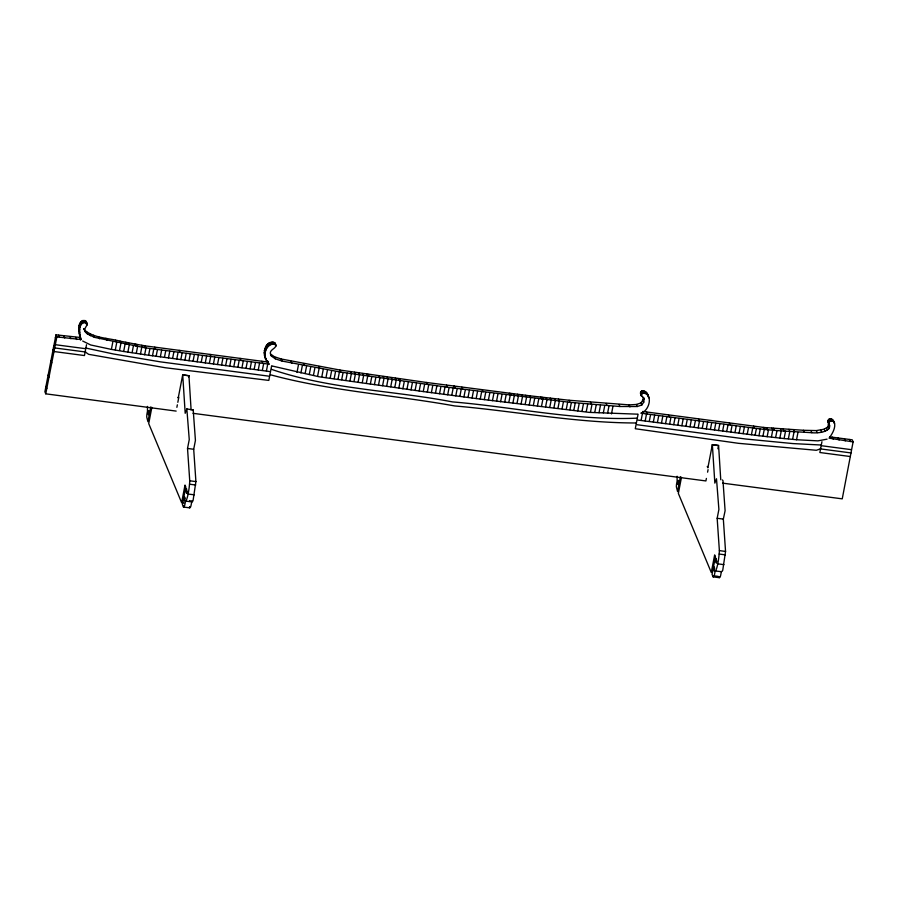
<?xml version="1.0" encoding="UTF-8"?>
<svg xmlns="http://www.w3.org/2000/svg" width="898" height="898" viewBox="0 0 898 898"><rect width="100%" height="100%" fill="white"/><g stroke="black" fill="none" stroke-linecap="round" stroke-linejoin="round"><path stroke-width="1.35" d="M722.632 483.146L842.245 498.85L853.1 441.883L829.034 438.157C833.018 433.139 838.485 423.205 831.11 418.816C829.101 418.053 826.878 420.982 828.461 422.509C833.793 432.005 817.842 433.465 811.826 432.713C792.721 431.489 773.526 430.872 754.545 428.178L640.846 413.17C649.658 410.97 653.789 393.066 642.384 393.066L641.43 395.827L643.888 397.893L643.743 402.169L641.801 405.009L637.243 406.525L619.901 406.502L569.961 402.315L447.44 387.218L340.802 372.098L282.062 361.063L275.293 358.807L271.522 356.18L270.668 354.126L274.429 356.742L281.209 358.998L339.949 370.043L426.303 382.447L529.753 395.805L569.108 400.261L629.094 404.875L636.379 404.47L640.947 402.955L642.878 400.104L643.327 397.533L644.192 399.588M147.452 406.412L147.485 411.172A6.207 1.145 -82.5 0 1 147.395 411.654L147.025 413.574A9.182 1.706 -82.5 0 0 146.857 414.651L146.722 416.694A4.647 0.864 -82.5 0 0 146.778 417.211L147.934 421.723L150.797 406.873M677.103 476.254L677.126 481.002A6.207 1.145 -82.5 0 1 677.036 481.496L676.688 483.326A9.182 1.706 -82.5 0 0 676.497 484.493L676.362 486.525A4.647 0.864 -82.5 0 0 676.43 487.042L677.575 491.565L680.437 476.703M641.531 396.186L640.476 393.111L641.531 391.012C645.359 389.878 648.322 393.941 648.491 397.399M184.023 506.64A4.647 0.864 -82.5 0 0 184.18 506.64L184.662 505.439A9.182 1.706 -82.5 0 0 184.887 504.496L185.257 502.577A6.207 1.145 -82.5 0 1 185.358 502.105C187.918 498.536 189.5 487.154 189.736 480.789L187.525 448.45L189.254 439.593L186.851 408.916L185.19 413.282L182.709 374.758L188.95 375.757L191.106 409.892M189.59 500.568L192.464 501.623L192.958 500.792A4.063 0.752 -82.5 0 0 193.137 500.107L195.91 481.597L193.699 449.269L195.427 440.413L193.216 410.016L186.851 408.916M718.277 576.393L713.338 575.741L713.641 576.426A4.647 0.864 -82.5 0 0 713.82 576.471L714.314 575.281A9.182 1.706 -82.5 0 0 714.539 574.338L714.909 572.419A6.207 1.145 -82.5 0 1 714.999 571.936C717.592 568.535 719.118 556.782 719.377 550.62L717.165 518.281L718.894 509.435L716.503 478.757L714.842 483.124L712.35 444.6L718.523 445.408L717.884 448.742M719.691 576.976L719.814 577.246A4.647 0.864 -82.5 0 0 719.994 577.291L720.488 576.089A9.182 1.706 -82.5 0 0 720.701 575.147L721.072 573.227A6.207 1.145 -82.5 0 1 721.173 572.756C721.498 570.421 721.846 572.026 722.609 570.623A4.063 0.752 -82.5 0 0 722.789 569.949L725.55 551.439L723.339 519.1L725.101 510.726L722.969 480.576L722.329 479.947M85.647 332.35L83.851 328.657L85.647 332.35L87.533 334.045L94.402 337.334L145.061 347.807L269.366 364.195C261.352 358.605 262.923 339.814 274.597 342.632C279.974 349.109 266.313 348.671 271.522 356.18M265.999 359.222C262.586 353.307 267.851 341.689 275.45 344.686L275.911 345.416M642.631 411.464L764.288 427.515L803.474 430.288L816.372 430.58L824.14 429.222L828.079 426.786L828.461 422.509M80.259 337.48L55.979 334.831L56.843 336.885L81.112 339.534C78.261 334.281 76.319 318.588 85.725 321.035C89.721 324.874 84.075 326.984 84.704 330.711M81.112 339.534C78.99 334.505 77.98 320.373 86.59 323.089L86.971 323.774M85.995 323.65L86.107 321.72M834.568 423.34C833.939 419.018 826.856 421.151 829.314 424.574M190.196 507.449A4.647 0.864 -82.5 0 0 190.354 507.449L190.836 506.259A9.182 1.706 -82.5 0 0 191.061 505.316L191.431 503.396A6.207 1.145 -82.5 0 1 191.532 502.914L192.06 500.893M55.979 334.831L44.9 391.775L45.753 393.829L176.154 411.093M45.753 393.829L56.843 336.885M86.522 344.742L84.446 355.552L53.902 351.522L53.049 349.468M82.683 341.027L90.676 344.978L111.386 349.401L112.789 342.138M115.314 349.917L116.718 342.654M119.535 350.467L120.938 343.204L120.074 341.15C108.366 337.917 94.526 338.4 84.782 330.284M111.386 349.401L123.666 351.477L125.091 344.091M127.886 352.038L129.312 344.641M132.107 352.6L133.398 345.865M136.328 353.15L137.619 346.426L136.765 344.361L120.074 341.15M140.47 354.104L141.761 347.369M144.645 354.777L145.97 347.919L145.106 345.865L136.765 344.361M123.666 351.477L148.63 355.249L149.91 348.581M152.492 355.754L153.771 349.086M156.151 356.237L157.442 349.569M160.36 356.787L161.64 350.13M151.841 407.4L148.72 423.609L181.621 502.633L184.09 502.959M164.457 357.337L165.748 350.669M168.487 357.864L169.767 351.197M172.618 358.403L173.909 351.747M176.76 359.133L178.073 352.297M180.835 359.671L182.148 352.835M184.909 360.21L186.223 353.374M182.698 374.814L178.219 398.016L177.984 397.432M176.872 407.333L177.355 404.818M177.838 402.315L178.803 397.298M188.984 360.749L190.297 353.902M188.602 376.992L188.872 375.577M193.059 361.288L194.372 354.441M197.133 361.827L198.447 354.979M201.208 362.354L202.521 355.518M205.283 362.893L206.596 356.057M181.621 502.633L185.01 485.077L185.785 486.963L182.406 504.519L183.473 507.056L189.658 507.83L189.837 506.876M209.357 363.432L210.682 356.596M213.432 363.971L214.757 357.135M217.507 364.509L218.831 357.673M221.582 365.048L222.906 358.201M225.656 365.587L226.981 358.74M229.731 366.115L231.055 359.279M233.806 366.653L235.13 359.817M237.88 367.192L239.205 360.356M241.955 367.731L243.279 360.895M246.03 368.27L247.354 361.434M250.104 368.809L251.429 361.961M254.179 369.347L255.503 362.5M258.265 369.886L259.578 363.039M262.339 370.414L263.653 363.578M266.414 370.953L267.727 364.117M271.611 365.924L268.816 380.404L165.221 367.731L88.633 354.328L86.085 352.532A43.014 40.264 -22.6 0 1 85.288 351.455L85.243 351.376M296.991 372.434L298.394 365.172M300.931 372.951L302.323 365.688M305.152 373.501L306.544 366.238M309.282 374.522L310.697 367.125M313.492 375.072L314.917 367.675M317.645 375.993L319.014 368.898M321.866 376.554L323.235 369.46M326.008 377.519L327.366 370.425M330.183 378.215L331.575 370.975M334.168 378.664L335.515 371.649M338.018 379.181L339.377 372.154M341.689 379.663L343.047 372.636M345.898 380.213L347.245 373.186M349.996 380.752L351.354 373.736L350.489 371.671M354.025 381.291L355.372 374.264M358.156 381.83L359.514 374.803M362.287 382.57L363.679 375.353M366.373 383.109L367.753 375.892M272.161 366.002L318.812 376.733L370.358 384.063L371.738 376.913M370.358 384.063L374.432 384.591L375.813 377.452M378.507 385.13L379.888 377.991L379.035 375.936M382.593 385.669L383.962 378.529L383.109 376.475M386.668 386.207L388.037 379.068L387.184 377.014M390.742 386.746L392.112 379.607M394.817 387.285L396.186 380.146M398.892 387.824L400.261 380.685M402.865 388.879L404.235 381.74M406.94 389.418L408.309 382.279M411.015 389.945L412.384 382.806M415.089 390.484L416.459 383.345M419.164 391.023L420.533 383.884M374.432 384.591L423.239 391.562L424.608 384.423M427.313 392.1L428.683 384.961M423.239 391.562L431.388 392.639L432.757 385.5M435.463 393.178L436.832 386.039M439.537 393.717L440.907 386.567M443.612 394.244L444.981 387.105M447.687 394.783L449.067 387.644M451.761 395.322L453.142 388.183M455.791 395.85L457.161 388.711M459.866 396.388L461.235 389.249M463.94 396.927L465.31 389.788M468.015 397.466L469.385 390.327M472.09 398.005L473.459 390.866M431.388 392.639L476.165 398.544L477.534 391.405M480.239 399.082L481.609 391.943M476.165 398.544L484.314 399.621L485.683 392.471M488.389 400.149L489.769 393.01M492.463 400.688L493.844 393.549M496.538 401.226L497.919 394.087M500.613 401.765L501.993 394.626M504.687 402.304L506.068 395.165M508.863 402.315L510.244 395.176M512.938 402.854L514.318 395.715M517.012 403.393L518.393 396.254M521.087 403.932L522.468 396.793L521.603 394.738M525.162 404.47L526.542 397.331L525.678 395.277M529.236 405.009L530.617 397.87L529.753 395.805M484.314 399.621L533.311 405.548L534.692 398.409M533.311 405.548L537.386 406.076L538.766 398.936M541.539 406.199L542.931 398.993M545.614 406.738L547.005 399.531M549.823 407.108L551.181 400.081M553.965 407.647L555.312 400.62M557.984 408.186L559.342 401.159L558.477 399.094M562.081 408.725L563.439 401.698M566.29 409.275L567.648 402.248M569.961 409.757L571.308 402.731M573.822 410.274L575.169 403.247M577.773 410.857L579.176 403.629M582.005 411.273L583.374 404.179M586.304 411.419L587.674 404.325M590.525 411.98L591.894 404.875M594.813 412.171L596.238 404.774M599.033 412.721L600.459 405.324M603.344 412.822L604.736 405.559M607.553 413.383L608.956 406.121M611.493 413.899L612.885 406.637M638.063 414.236L635.279 428.728L738.504 443.32L816.327 450.28L819.425 449.225A43.014 40.264 -22.6 0 0 820.581 448.416L820.66 448.349M641.116 420.365L642.429 413.518M645.191 420.904L646.504 414.057M649.265 421.431L650.579 414.595M653.34 421.97L654.653 415.134M657.415 422.509L658.728 415.673M661.489 423.048L662.803 416.212M665.564 423.587L666.877 416.751M669.639 424.125L670.952 417.278M673.713 424.664L675.027 417.817M677.788 425.203L679.101 418.356M681.863 425.731L683.187 418.895M685.937 426.269L687.262 419.433M690.012 426.808L691.337 419.972M681.481 477.242L678.36 493.44L711.272 572.464L714.651 554.908L715.437 556.794L712.058 574.35L713.113 576.886L719.298 577.672L719.433 576.954M694.087 427.347L695.411 420.511M698.161 427.886L699.486 421.05M702.236 428.425L703.561 421.577M706.311 428.963L707.635 422.116M710.385 429.491L711.71 422.655M714.46 430.03L715.785 423.194M712.339 444.645L707.871 467.847L707.276 466.432M706.389 478.432L705.907 480.946L193.014 413.316M707.59 472.168L708.073 469.654M718.535 430.569L719.859 423.733M722.609 431.107L723.934 424.271M726.684 431.646L728.009 424.81M730.77 432.185L732.083 425.338M734.968 432.555L736.248 425.888M739.099 433.105L740.39 426.438M713.124 576.853L713.338 575.741M743.129 433.633L744.42 426.965M747.226 434.172L748.517 427.504M751.435 434.722L752.715 428.065M755.106 435.216L756.385 428.548M638.018 420.107L758.967 435.721L760.247 429.053M762.918 436.305L764.243 429.446L763.39 427.392M767.15 436.731L768.441 429.996M771.449 436.899L772.74 430.164L771.887 428.11M775.659 437.449L776.961 430.726M779.879 438.011L781.305 430.613M758.967 435.721L784.1 438.561L785.525 431.175M788.41 438.662L789.802 431.399L788.949 429.345M792.631 439.223L794.023 431.96M784.1 438.561L796.56 439.739L797.952 432.477M821.939 441.704L819.852 452.513L850.395 456.543M192.565 410.453L193.025 409.735M183.473 507.056L183.697 505.911L184.011 506.629M189.658 507.83L189.332 507.123M719.287 577.706L718.972 576.965M191.835 501.937L185.695 501.062M715.302 570.96L721.521 571.712M188.12 494.057L194.327 494.82M635.851 422.98C575.326 422.891 514.958 411.127 454.702 405.941C393.571 394.918 330.464 391.034 270.444 374.78M827.047 439.156L817.91 440.862L796.56 439.739M637.232 418.154C575.809 420.881 513.6 406.951 452.457 401.9C392.572 390.383 329.667 389.294 271.566 369.37M821.3 445.026L792.912 443.578L745.34 438.976L637.131 424.732M637.513 414.169L589.144 412.373L537.386 406.076M145.106 345.865L268.513 362.13M829.887 436.877L852.247 439.818L853.1 441.883M269.445 371.514L148.63 355.249M55.743 344.753L85.085 348.626M821.838 445.767L851.181 449.64M84.468 351.859L54.598 347.919L53.745 345.865M268.558 376.127L160.36 361.849L113.406 353.98L85.882 348.065M821.221 449L851.091 452.94M182.777 374.937L188.95 375.757M712.417 444.768L718.591 445.588L720.746 479.734M187.525 448.45L193.699 449.269M717.165 518.281L723.339 519.1M189.736 480.789L195.91 481.597M719.377 550.62L725.55 551.439M189.545 484.213L195.719 485.021M719.186 554.044L725.36 554.863M717.794 563.843L723.968 564.651M641.453 394.334L640.667 394.132M268.098 361.681L267.234 360.626L268.098 362.68M265.146 357.168L266.178 359.088M190.163 507.404L189.916 506.809M849.564 439.47L850.417 441.524M844.401 438.785L845.265 440.851M833.041 420.073L833.905 422.127M832.143 419.243L832.996 421.308M831.11 418.816L831.963 420.87M838.227 437.977L839.08 440.031M830.066 418.749L830.919 420.814M829.157 419.052L830.01 421.117M828.54 419.613L829.393 421.667M828.169 420.275L829.022 422.341M827.978 420.949L828.843 423.003M827.922 421.476L829.561 425.259M828.82 424.148L829.673 426.202M828.697 425.383L829.561 427.437M828.079 426.786L828.933 428.84M832.468 437.214L833.322 439.268M826.575 428.099L827.428 430.153M824.14 429.222L824.993 431.276M820.75 430.075L821.603 432.14M816.372 430.58L817.225 432.645M810.973 430.647L811.826 432.713M803.474 430.288L804.339 432.342M793.619 429.659L794.472 431.725M783.078 428.93L783.943 430.984M780.418 428.728L781.271 430.793M773.56 428.223L774.413 430.288M766.746 427.706L767.61 429.76M764.288 427.515L765.152 429.57M753.691 426.112L754.545 428.178M729.288 422.902L730.153 424.956M698.42 418.827L699.273 420.893M668.415 414.876L669.268 416.93M647.391 393.751L649.052 397.96M646.785 392.875L647.638 394.929M645.976 392.056L646.829 394.11M644.989 391.382L645.853 393.436M643.888 390.922L644.742 392.987M642.687 390.776L643.54 392.841M641.531 391.012L642.384 393.066M640.824 391.584L641.677 393.638M640.521 392.336L641.374 394.39M640.476 393.111L641.34 395.176M640.577 393.762L641.677 396.231M642.878 400.104L643.743 402.169M646.605 412.002L647.458 414.057M640.947 402.955L641.801 405.009M636.379 404.47L637.243 406.525M629.094 404.875L629.947 406.929M619.048 404.448L619.901 406.502M606.184 403.46L607.037 405.514M590.469 402.203L591.322 404.257M569.108 400.261L569.961 402.315M554.448 398.622L555.301 400.676M550.294 398.151L551.148 400.216M546.107 397.679L546.961 399.745M542.022 397.23L542.875 399.284M540.719 397.084L541.573 399.139M517.517 394.256L518.382 396.321M513.432 393.762L514.296 395.827M510.131 393.358L510.996 395.423M509.357 393.268L510.21 395.322M482.237 389.822L483.09 391.876M461.909 387.173L462.762 389.238M454.433 386.185L455.286 388.239M454.242 386.162L455.095 388.217M454.051 386.14L454.904 388.194M446.587 385.152L447.44 387.218M426.303 382.447L427.167 384.512M399.374 378.765L400.239 380.819M398.51 378.642L399.363 380.707M395.311 378.193L396.164 380.247M391.247 377.609L392.1 379.674M368.09 374.32L368.943 376.374M366.844 374.129L367.697 376.183M362.781 373.512L363.645 375.566M358.628 372.883L359.481 374.937M354.508 372.255L355.361 374.309M339.949 370.043L340.802 372.098M318.925 366.395L319.778 368.461M303.513 363.555L304.377 365.609M290.918 361.176L291.783 363.241M274.597 342.632L275.45 344.686M275.922 346.201L275.057 343.35M281.209 358.998L282.062 361.063M273.576 342.116L274.44 344.17M272.386 341.947L273.25 344.001M271.162 342.093L272.027 344.147M269.984 342.475L270.837 344.54M268.895 343.047L269.759 345.101M274.429 356.742L275.293 358.807M267.997 343.732L268.85 345.786M267.245 344.506L268.109 346.572M266.414 345.562L267.278 347.627M265.572 346.909L266.425 348.974M264.831 348.547L265.685 350.602M264.304 350.456L265.157 352.51M264.102 352.633L264.966 354.688M264.382 354.979L265.236 357.034M261.89 361.277L262.755 363.331M240.08 358.392L240.933 360.457M210.076 354.441L210.929 356.495M179.207 350.366L180.06 352.431M154.804 347.156L155.657 349.21M144.208 345.752L145.061 347.807M141.794 345.303L142.647 347.358M135.127 344.046L135.98 346.1M128.425 342.767L129.278 344.821M125.81 342.261L126.674 344.316M115.516 340.252L116.381 342.306M105.919 338.31L106.772 340.364M98.657 336.728L99.51 338.782M93.549 335.28L94.402 337.334M85.725 321.035L87.061 324.504M84.973 320.507L85.838 322.562M86.141 323.123L86.994 325.188M83.963 320.294L84.816 322.348M89.576 333.674L90.44 335.729M82.818 320.451L83.682 322.505M86.679 331.979L87.533 334.045M81.651 320.99L82.504 323.056M80.562 321.978L81.415 324.032M79.664 323.415L80.517 325.469M79.058 325.357L79.922 327.411M78.833 327.736L79.686 329.802M78.912 330.363L79.776 332.417M79.226 333.001L80.09 335.055M79.709 335.448L80.562 337.502M79.63 337.951L80.494 340.005M75.758 337.435L76.611 339.5M69.999 336.683L70.863 338.737M63.825 335.863L64.678 337.929M58.662 335.19L59.526 337.244M55.362 337.457L56.215 339.511M53.498 347.133L54.351 349.187M50.872 360.772L51.725 362.826M48.133 374.994L48.986 377.048M45.921 386.454L46.786 388.508M833.714 421.274L834.029 422.879M148.047 413.45L148.496 414.741L148.81 413.091A3.648 0.673 -82.5 0 0 148.844 412.519L148.709 410.611L148.047 413.45M677.687 483.292L678.147 484.572L678.461 482.922A3.648 0.673 -82.5 0 0 678.495 482.361L678.349 480.441L677.687 483.292M187.008 491.442L186.863 492.744A9.395 1.74 -82.5 0 1 186.739 493.361L185.83 491.24A8.497 1.571 -82.5 0 1 185.92 490.634L186.425 488.49L187.008 491.442M716.649 561.272L716.514 562.575A9.395 1.74 -82.5 0 1 716.391 563.192L715.459 561.037A8.497 1.571 -82.5 0 1 715.571 560.464L716.076 558.332L716.649 561.272M184.876 498.794L184.517 501.151L184.045 499.984A4.4 0.819 -82.5 0 1 184.124 499.445L184.359 498.446A3.648 0.673 -82.5 0 1 184.494 498.121L184.707 497.054L184.876 498.794M714.516 568.625L714.157 570.993L713.685 569.815A4.4 0.819 -82.5 0 1 713.764 569.276L714 568.277A3.648 0.673 -82.5 0 1 714.146 567.951L714.359 566.896L714.516 568.625"/></g></svg>
